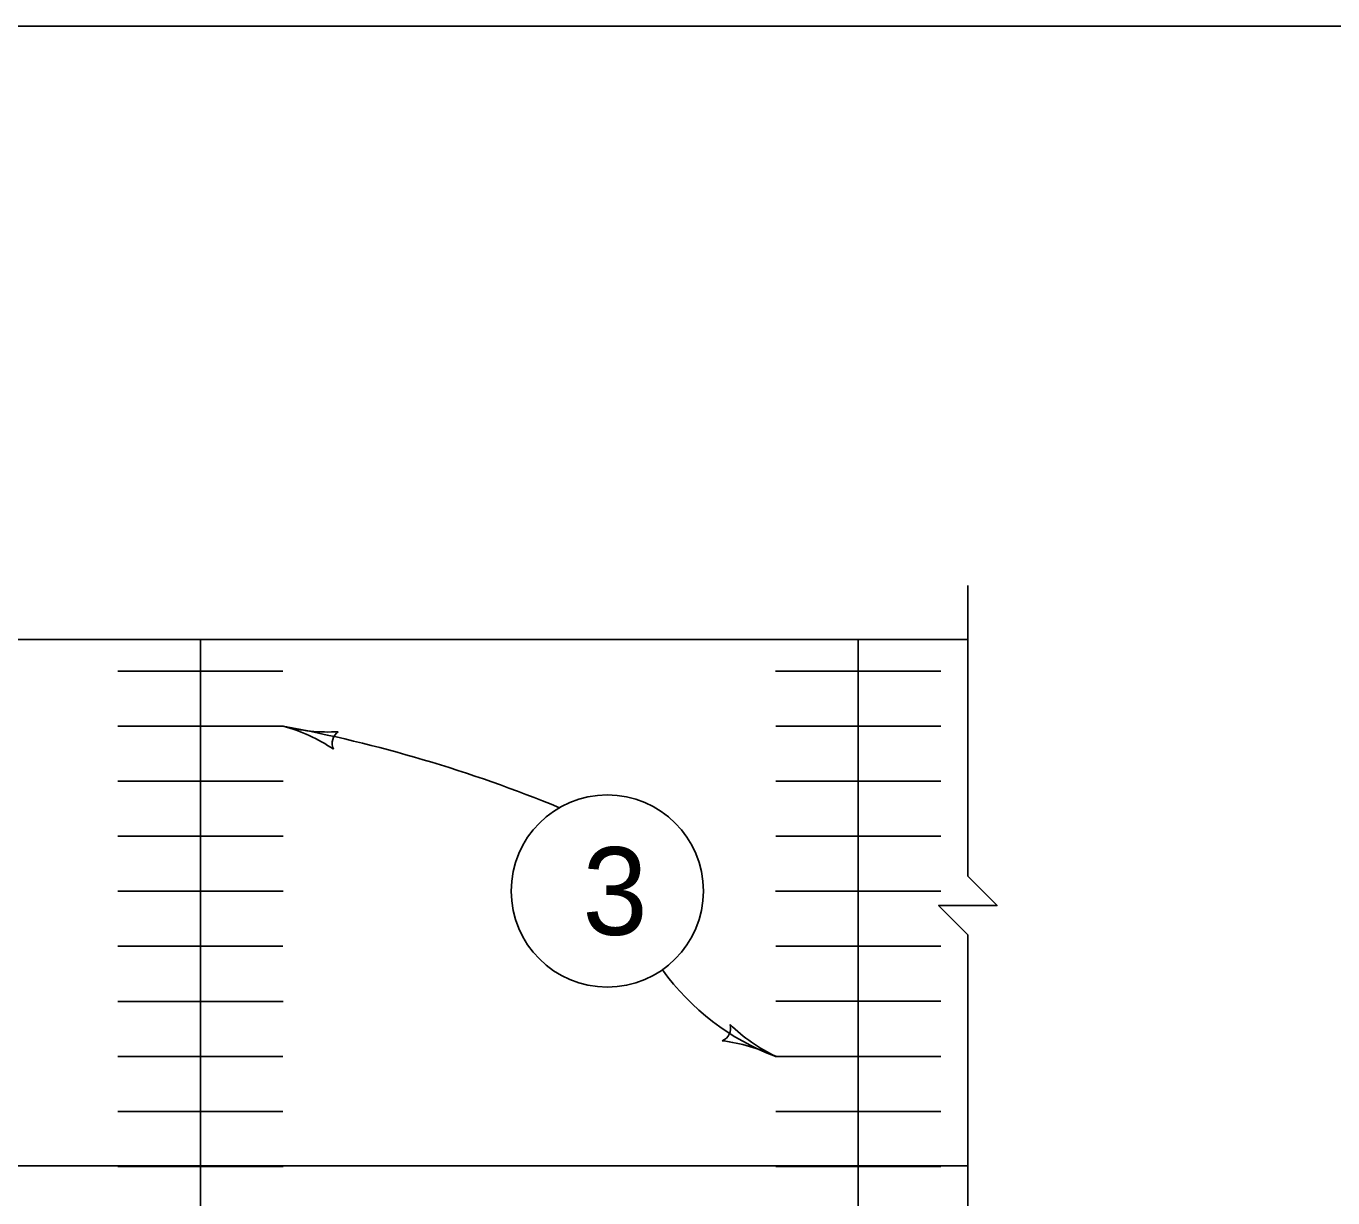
# Model space of a CAD drawing. Extents: x 1007 to 1035.5, y 1000.5 to 1021.5.
# Drawn here: x 1021.011 to 1023.991, y 1018.829 to 1021.5 of the extents above; entities that cross this region are included whole.
import ezdxf

# ---------------------------------------------------------------- set-up
doc = ezdxf.new("R2010")
doc.units = 0
for name, color, linetype in [('Level 1', 7, 'Continuous'), ('Level 10', 7, 'Continuous'), ('Level 11', 7, 'Continuous'), ('Level 2', 7, 'Continuous')]:
    doc.layers.add(name, color=color, linetype=linetype)

msp = doc.modelspace()

# ---------------------------------------------------------------- linework, layer by layer
at = {"layer": 'Level 1'}
for p, q in [((1023.1587, 1020.2247), (1023.1587, 1019.6618)), ((1007.6459, 1020.1016), (1023.1587, 1020.1016)), ((1021.4086, 1020.0298), (1021.4087, 1020.1015)), ((1022.9086, 1020.0299), (1022.9087, 1020.1016)), ((1021.2203, 1020.0298), (1021.5969, 1020.0298)), ((1021.4087, 1017.7015), (1021.4086, 1020.0298)), ((1022.7203, 1020.0299), (1023.0969, 1020.0299)), ((1022.9087, 1017.7016), (1022.9086, 1020.0299)), ((1021.2204, 1019.9044), (1021.5969, 1019.9044)), ((1022.7204, 1019.9045), (1023.0969, 1019.9045)), ((1021.2204, 1019.7789), (1021.597, 1019.7788)), ((1022.7204, 1019.779), (1023.097, 1019.7789)), ((1021.2204, 1019.6533), (1021.597, 1019.6533)), ((1022.7204, 1019.6533), (1023.097, 1019.6533)), ((1021.2203, 1019.5279), (1021.597, 1019.528)), ((1022.7203, 1019.528), (1023.097, 1019.5281)), ((1021.2204, 1019.4023), (1021.5969, 1019.4024)), ((1022.7204, 1019.4024), (1023.0969, 1019.4025)), ((1023.1587, 1019.3284), (1023.1587, 1018.4533)), ((1021.2205, 1019.2768), (1021.597, 1019.2768)), ((1022.7205, 1019.2769), (1023.097, 1019.2769)), ((1021.2204, 1019.1513), (1021.5969, 1019.1513)), ((1022.7204, 1019.1514), (1023.0969, 1019.1514)), ((1021.2204, 1019.0259), (1021.5969, 1019.0259)), ((1022.7204, 1019.026), (1023.0969, 1019.026)), ((1019.6422, 1018.9016), (1023.1587, 1018.9016)), ((1021.2205, 1018.9004), (1021.5971, 1018.9004)), ((1022.7205, 1018.9005), (1023.0971, 1018.9005))]:
    msp.add_line(p, q, dxfattribs=at)
msp.add_lwpolyline([(1023.1587, 1019.3284), (1023.1587, 1019.4284), (1023.092, 1019.4951), (1023.2253, 1019.4951), (1023.1587, 1019.5618), (1023.1587, 1019.6618)], dxfattribs=at)
msp.add_circle((1022.3364, 1019.5283), 0.2191, dxfattribs=at)
for centre, radius, start, end in [((1021.6994, 1020.2817), 0.3909, 254.7952, 254.8075), ((1021.0202, 1016.7929), 3.1645, 67.5786, 79.4988), ((1021.6994, 1020.2817), 0.3909, 254.8075, 273.4762), ((1021.4945, 1019.5271), 0.3909, 56.1546, 74.8014), ((1021.7404, 1019.8654), 0.0313, 123.5821, 205.6988), ((1022.9105, 1019.6669), 0.5494, 215.3621, 249.7645)]:
    msp.add_arc(centre, radius, start, end, dxfattribs=at)
at = {"layer": 'Level 10'}
msp.add_line((1007, 1021.5), (1035.5, 1021.5), dxfattribs=at)
at = {"layer": 'Level 11'}
msp.add_lwpolyline([(1007, 1000.5), (1035.5, 1000.5), (1035.5, 1021.5), (1007, 1021.5)], close=True, dxfattribs=at)
at = {"layer": 'Level 2'}
for centre, radius, start, end in [((1022.5863, 1019.2156), 0.0313, 293.2129, 15.3296), ((1022.8891, 1019.5041), 0.3909, 225.7855, 244.4322), ((1022.5517, 1018.7987), 0.3909, 64.4383, 83.1071), ((1022.5517, 1018.7987), 0.3909, 64.4261, 64.4383)]:
    msp.add_arc(centre, radius, start, end, dxfattribs=at)

# ---------------------------------------------------------------- texts
at = {"layer": 'Level 1'}
msp.add_text('3', height=0.2, dxfattribs=at).set_placement((1022.2797, 1019.4283))

doc.saveas('drawing.dxf')
